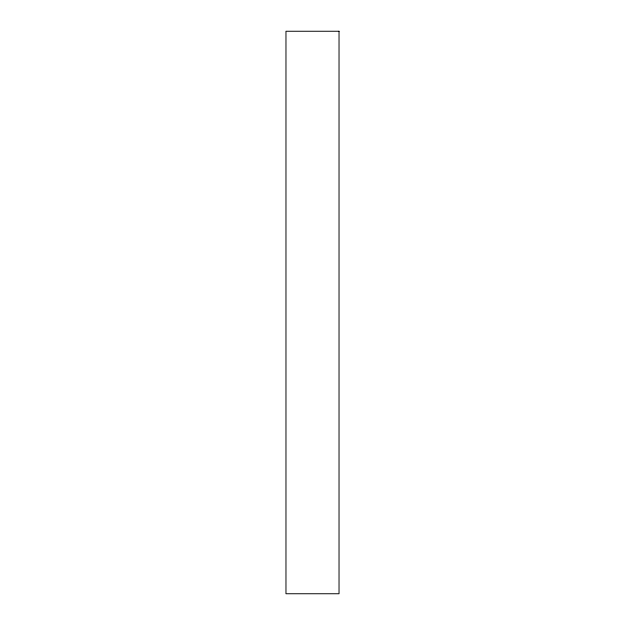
<?xml version="1.0" encoding="UTF-8"?>
<svg xmlns="http://www.w3.org/2000/svg" width="625" height="625" viewBox="0 0 625 625"><rect width="100%" height="100%" fill="white"/><g stroke="black" fill="none" stroke-linecap="round" stroke-linejoin="round"><path stroke-width="0.94" d="M339.031 31.25L285.969 31.25L285.969 593.75L339.031 593.75L339.031 31.25"/></g></svg>
